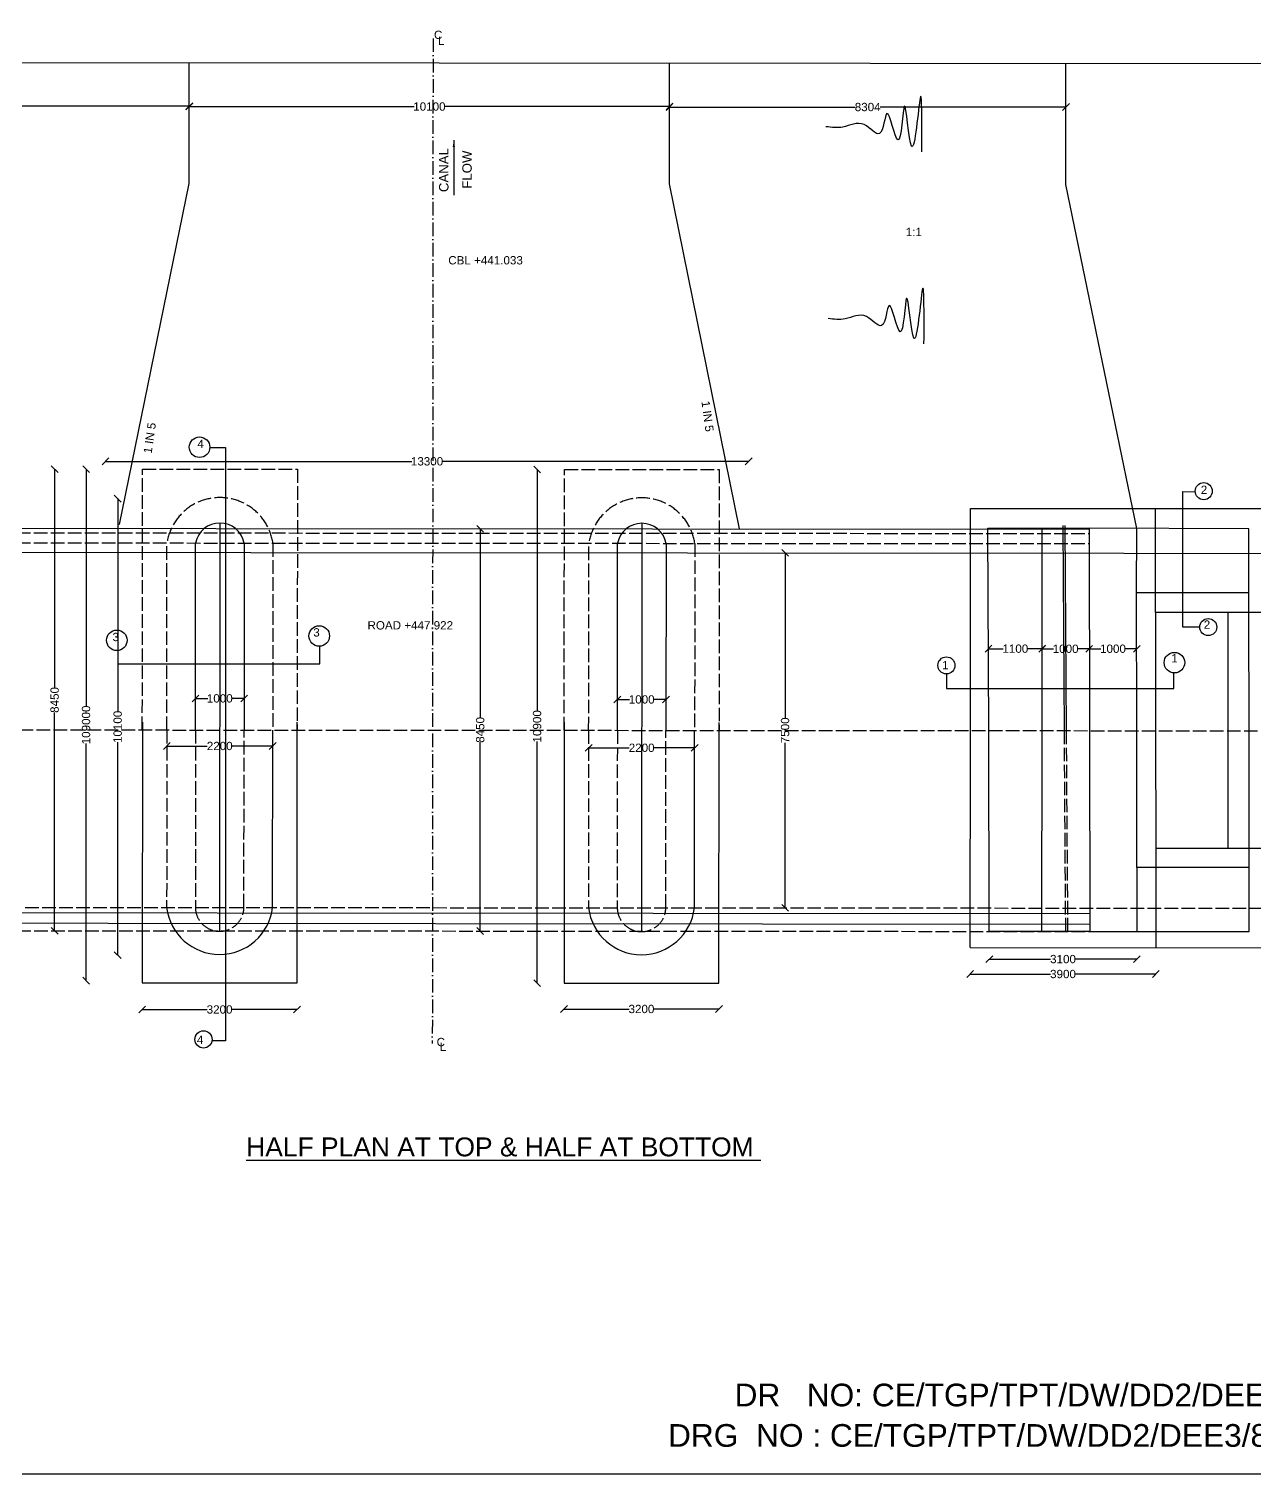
# Model space of a CAD drawing. Header units: millimetres. Extents: x 15958 to 24019, y 22343 to 28084.
# Drawn here: x 18088 to 21330, y 22343 to 26166 of the extents above; entities that cross this region are included whole.
import ezdxf

# ---------------------------------------------------------------- set-up
doc = ezdxf.new("R2010")
doc.units = ezdxf.units.MM
doc.header["$MEASUREMENT"] = 0
doc.linetypes.add('ACAD_ISO02W100', pattern=[15, 12, -3])
doc.linetypes.add('ACAD_ISO10W100', pattern=[18, 12, -3, 0, -3])
doc.layers.add('DIMENSION', color=2, linetype='Continuous')
doc.styles.get("Standard").update_dxf_attribs({"font": 'arial.ttf', "height": 22})
doc.dimstyles.get("Standard").update_dxf_attribs({"dimtxt": 22, "dimasz": 18, "dimexe": 0.18, "dimexo": 0.0625, "dimgap": 0.09, "dimtad": 0, "dimdec": 0, "dimzin": 0, "dimdsep": 46, "dimtxsty": 'Standard', "dimblk": 'OBLIQUE', "dimcen": 0.09, "dimse1": 1, "dimse2": 1, "dimadec": 0, "dimazin": 0, "dimtfac": 1, "dimtdec": 0, "dimtofl": 0, "dimtmove": 0, "dimatfit": 3, "dimfxl": 1, "dimtolj": 1, "dimtzin": 0, "dimarcsym": 0})

# ---------------------------------------------------------------- blocks, each defined once
blk = doc.blocks.new('_Oblique')
at = {"color": 0, "linetype": 'ByBlock', "lineweight": -2}
blk.add_line((-0.5, -0.5), (0.5, 0.5), dxfattribs=at)
blk = doc.blocks.new('*D37')
at = {"layer": 'Defpoints', "color": 0}
for p in [(17480.9, 25962.2), (18512.1, 25961.4), (18512.1, 25961.4)]:
    blk.add_point(p, dxfattribs=at)
at = {"layer": 'DIMENSION', "color": 0, "lineweight": -2}
for p, q in [((17480.9, 25961.4), (17963.6, 25961.4)), ((18512.1, 25961.4), (18029.4, 25961.4))]:
    blk.add_line(p, q, dxfattribs=at)
at = {"layer": 'DIMENSION', "color": 0, "lineweight": -2, "xscale": 18, "yscale": 18, "zscale": 18, "rotation": 180}
blk.add_blockref('_Oblique', (17480.9, 25961.4), dxfattribs=at)
at = {"layer": 'DIMENSION', "color": 0, "lineweight": -2, "xscale": 18, "yscale": 18, "zscale": 18}
blk.add_blockref('_Oblique', (18512.1, 25961.4), dxfattribs=at)
at = {"layer": 'DIMENSION', "color": 0, "insert": (17996.5, 25961.4), "char_height": 22, "attachment_point": 5}
blk.add_mtext('\\A1;8304', dxfattribs=at)
blk = doc.blocks.new('*D38')
at = {"layer": 'Defpoints', "color": 0}
for p in [(18512.1, 25961.4), (19782.6, 25960.5), (19782.6, 25960.4)]:
    blk.add_point(p, dxfattribs=at)
at = {"layer": 'DIMENSION', "color": 0, "lineweight": -2}
for p, q in [((18512.1, 25960.4), (19107, 25960.4)), ((19782.6, 25960.4), (19187.8, 25960.4))]:
    blk.add_line(p, q, dxfattribs=at)
at = {"layer": 'DIMENSION', "color": 0, "lineweight": -2, "xscale": 18, "yscale": 18, "zscale": 18, "rotation": 180}
blk.add_blockref('_Oblique', (18512.1, 25960.4), dxfattribs=at)
at = {"layer": 'DIMENSION', "color": 0, "lineweight": -2, "xscale": 18, "yscale": 18, "zscale": 18}
blk.add_blockref('_Oblique', (19782.6, 25960.4), dxfattribs=at)
at = {"layer": 'DIMENSION', "color": 0, "insert": (19147.4, 25960.4), "char_height": 22, "attachment_point": 5}
blk.add_mtext('\\A1;10100', dxfattribs=at)
blk = doc.blocks.new('*D39')
at = {"layer": 'Defpoints', "color": 0}
for p in [(19782.6, 25959.9), (20831.8, 25959.1), (20831.8, 25959.1)]:
    blk.add_point(p, dxfattribs=at)
at = {"layer": 'DIMENSION', "color": 0, "lineweight": -2}
for p, q in [((19782.6, 25959.1), (20274.3, 25959.1)), ((20831.8, 25959.1), (20340.1, 25959.1))]:
    blk.add_line(p, q, dxfattribs=at)
at = {"layer": 'DIMENSION', "color": 0, "lineweight": -2, "xscale": 18, "yscale": 18, "zscale": 18, "rotation": 180}
blk.add_blockref('_Oblique', (19782.6, 25959.1), dxfattribs=at)
at = {"layer": 'DIMENSION', "color": 0, "lineweight": -2, "xscale": 18, "yscale": 18, "zscale": 18}
blk.add_blockref('_Oblique', (20831.8, 25959.1), dxfattribs=at)
at = {"layer": 'DIMENSION', "color": 0, "insert": (20307.2, 25959.1), "char_height": 22, "attachment_point": 5}
blk.add_mtext('\\A1;8304', dxfattribs=at)
blk = doc.blocks.new('*D40')
at = {"layer": 'Defpoints', "color": 0}
for p in [(19992.2, 25021.8), (18290.2, 24844.2), (19992.2, 24843)]:
    blk.add_point(p, dxfattribs=at)
at = {"layer": 'DIMENSION', "color": 0, "lineweight": -2}
for p, q in [((18290.2, 25021.8), (19100.8, 25021.8)), ((19992.2, 25021.8), (19181.6, 25021.8))]:
    blk.add_line(p, q, dxfattribs=at)
at = {"layer": 'DIMENSION', "color": 0, "lineweight": -2, "xscale": 18, "yscale": 18, "zscale": 18, "rotation": 180}
blk.add_blockref('_Oblique', (18290.2, 25021.8), dxfattribs=at)
at = {"layer": 'DIMENSION', "color": 0, "lineweight": -2, "xscale": 18, "yscale": 18, "zscale": 18}
blk.add_blockref('_Oblique', (19992.2, 25021.8), dxfattribs=at)
at = {"layer": 'DIMENSION', "color": 0, "insert": (19141.2, 25021.8), "char_height": 22, "attachment_point": 5}
blk.add_mtext('\\A1;13300', dxfattribs=at)
blk = doc.blocks.new('*D41')
at = {"layer": 'Defpoints', "color": 0}
for p in [(20627, 24525.7), (20768.7, 24526.2), (20768.7, 24525.6)]:
    blk.add_point(p, dxfattribs=at)
at = {"layer": 'DIMENSION', "color": 0, "lineweight": -2}
for p, q in [((20627, 24526.2), (20666, 24526.2)), ((20768.7, 24526.2), (20729.7, 24526.2))]:
    blk.add_line(p, q, dxfattribs=at)
at = {"layer": 'DIMENSION', "color": 0, "lineweight": -2, "xscale": 18, "yscale": 18, "zscale": 18, "rotation": 180}
blk.add_blockref('_Oblique', (20627, 24526.2), dxfattribs=at)
at = {"layer": 'DIMENSION', "color": 0, "lineweight": -2, "xscale": 18, "yscale": 18, "zscale": 18}
blk.add_blockref('_Oblique', (20768.7, 24526.2), dxfattribs=at)
at = {"layer": 'DIMENSION', "color": 0, "insert": (20697.9, 24526.2), "char_height": 22, "attachment_point": 5}
blk.add_mtext('\\A1;1100', dxfattribs=at)
blk = doc.blocks.new('*D42')
at = {"layer": 'Defpoints', "color": 0}
for p in [(20768.7, 24525.6), (20893.4, 24525.8), (20893.4, 24525.8)]:
    blk.add_point(p, dxfattribs=at)
at = {"layer": 'DIMENSION', "color": 0, "lineweight": -2}
for p, q in [((20768.7, 24525.8), (20799.2, 24525.8)), ((20893.4, 24525.8), (20862.9, 24525.8))]:
    blk.add_line(p, q, dxfattribs=at)
at = {"layer": 'DIMENSION', "color": 0, "lineweight": -2, "xscale": 18, "yscale": 18, "zscale": 18, "rotation": 180}
blk.add_blockref('_Oblique', (20768.7, 24525.8), dxfattribs=at)
at = {"layer": 'DIMENSION', "color": 0, "lineweight": -2, "xscale": 18, "yscale": 18, "zscale": 18}
blk.add_blockref('_Oblique', (20893.4, 24525.8), dxfattribs=at)
at = {"layer": 'DIMENSION', "color": 0, "insert": (20831, 24525.8), "char_height": 22, "attachment_point": 5}
blk.add_mtext('\\A1;1000', dxfattribs=at)
blk = doc.blocks.new('*D43')
at = {"layer": 'Defpoints', "color": 0}
for p in [(20893.4, 24525.8), (21019.2, 24526), (21019.2, 24526)]:
    blk.add_point(p, dxfattribs=at)
at = {"layer": 'DIMENSION', "color": 0, "lineweight": -2}
for p, q in [((20893.4, 24526), (20924.4, 24526)), ((21019.2, 24526), (20988.2, 24526))]:
    blk.add_line(p, q, dxfattribs=at)
at = {"layer": 'DIMENSION', "color": 0, "lineweight": -2, "xscale": 18, "yscale": 18, "zscale": 18, "rotation": 180}
blk.add_blockref('_Oblique', (20893.4, 24526), dxfattribs=at)
at = {"layer": 'DIMENSION', "color": 0, "lineweight": -2, "xscale": 18, "yscale": 18, "zscale": 18}
blk.add_blockref('_Oblique', (21019.2, 24526), dxfattribs=at)
at = {"layer": 'DIMENSION', "color": 0, "insert": (20956.3, 24526), "char_height": 22, "attachment_point": 5}
blk.add_mtext('\\A1;1000', dxfattribs=at)
blk = doc.blocks.new('*D44')
at = {"layer": 'Defpoints', "color": 0}
for p in [(19568.9, 24264.1), (19849.3, 24263.9), (19849.3, 24263.9)]:
    blk.add_point(p, dxfattribs=at)
at = {"layer": 'DIMENSION', "color": 0, "lineweight": -2}
for p, q in [((19568.9, 24263.9), (19676, 24263.9)), ((19849.3, 24263.9), (19742.2, 24263.9))]:
    blk.add_line(p, q, dxfattribs=at)
at = {"layer": 'DIMENSION', "color": 0, "lineweight": -2, "xscale": 18, "yscale": 18, "zscale": 18, "rotation": 180}
blk.add_blockref('_Oblique', (19568.9, 24263.9), dxfattribs=at)
at = {"layer": 'DIMENSION', "color": 0, "lineweight": -2, "xscale": 18, "yscale": 18, "zscale": 18}
blk.add_blockref('_Oblique', (19849.3, 24263.9), dxfattribs=at)
at = {"layer": 'DIMENSION', "color": 0, "insert": (19709.1, 24263.9), "char_height": 22, "attachment_point": 5}
blk.add_mtext('\\A1;2200', dxfattribs=at)
blk = doc.blocks.new('*D45')
at = {"layer": 'Defpoints', "color": 0}
for p in [(19644.9, 24391.9), (19773.5, 24391.8), (19773.5, 24391.8)]:
    blk.add_point(p, dxfattribs=at)
at = {"layer": 'DIMENSION', "color": 0, "lineweight": -2}
for p, q in [((19644.9, 24391.8), (19677.3, 24391.8)), ((19773.5, 24391.8), (19741, 24391.8))]:
    blk.add_line(p, q, dxfattribs=at)
at = {"layer": 'DIMENSION', "color": 0, "lineweight": -2, "xscale": 18, "yscale": 18, "zscale": 18, "rotation": 180}
blk.add_blockref('_Oblique', (19644.9, 24391.8), dxfattribs=at)
at = {"layer": 'DIMENSION', "color": 0, "lineweight": -2, "xscale": 18, "yscale": 18, "zscale": 18}
blk.add_blockref('_Oblique', (19773.5, 24391.8), dxfattribs=at)
at = {"layer": 'DIMENSION', "color": 0, "insert": (19709.2, 24391.8), "char_height": 22, "attachment_point": 5}
blk.add_mtext('\\A1;1000', dxfattribs=at)
blk = doc.blocks.new('*D46')
at = {"layer": 'Defpoints', "color": 0}
for p in [(20083.9, 24779.8), (20083.3, 23840.5), (20088.7, 23840.5)]:
    blk.add_point(p, dxfattribs=at)
at = {"layer": 'DIMENSION', "color": 0, "lineweight": -2}
for p, q in [((20088.7, 24779.8), (20088.7, 24343)), ((20088.7, 23840.5), (20088.7, 24277.3))]:
    blk.add_line(p, q, dxfattribs=at)
at = {"layer": 'DIMENSION', "color": 0, "lineweight": -2, "xscale": 18, "yscale": 18, "zscale": 18}
for p, rotation in [((20088.7, 24779.8), 90), ((20088.7, 23840.5), 270)]:
    blk.add_blockref('_Oblique', p, dxfattribs=dict(at, rotation=rotation))
at = {"layer": 'DIMENSION', "color": 0, "insert": (20088.7, 24310.2), "char_height": 22, "attachment_point": 5, "rotation": 90}
blk.add_mtext('\\A1;7500', dxfattribs=at)
blk = doc.blocks.new('*D47')
at = {"layer": 'Defpoints', "color": 0}
for p in [(19288.5, 24843.5), (19281.9, 23779.3), (19295.6, 23779.3)]:
    blk.add_point(p, dxfattribs=at)
at = {"layer": 'DIMENSION', "color": 0, "lineweight": -2}
for p, q in [((19281.9, 24843.5), (19281.9, 24344.3)), ((19281.9, 23779.3), (19281.9, 24278.5))]:
    blk.add_line(p, q, dxfattribs=at)
at = {"layer": 'DIMENSION', "color": 0, "lineweight": -2, "xscale": 18, "yscale": 18, "zscale": 18}
for p, rotation in [((19281.9, 24843.5), 90), ((19281.9, 23779.3), 270)]:
    blk.add_blockref('_Oblique', p, dxfattribs=dict(at, rotation=rotation))
at = {"layer": 'DIMENSION', "color": 0, "insert": (19281.9, 24311.4), "char_height": 22, "attachment_point": 5, "rotation": 90}
blk.add_mtext('\\A1;8450', dxfattribs=at)
blk = doc.blocks.new('*D48')
at = {"layer": 'Defpoints', "color": 0}
for p in [(19432.5, 25000.4), (19504.7, 25000.4), (19503.7, 23641.2)]:
    blk.add_point(p, dxfattribs=at)
at = {"layer": 'DIMENSION', "color": 0, "lineweight": -2}
for p, q in [((19432.5, 25000.4), (19432.5, 24361.3)), ((19432.5, 23641.2), (19432.5, 24280.4))]:
    blk.add_line(p, q, dxfattribs=at)
at = {"layer": 'DIMENSION', "color": 0, "lineweight": -2, "xscale": 18, "yscale": 18, "zscale": 18}
for p, rotation in [((19432.5, 25000.4), 90), ((19432.5, 23641.2), 270)]:
    blk.add_blockref('_Oblique', p, dxfattribs=dict(at, rotation=rotation))
at = {"layer": 'DIMENSION', "color": 0, "insert": (19432.5, 24320.8), "char_height": 22, "attachment_point": 5, "rotation": 90}
blk.add_mtext('\\A1;10900', dxfattribs=at)
blk = doc.blocks.new('*D49')
at = {"layer": 'Defpoints', "color": 0}
for p in [(18388.3, 25001.3), (18155.8, 23779.9), (18388.4, 23779.9)]:
    blk.add_point(p, dxfattribs=at)
at = {"layer": 'DIMENSION', "color": 0, "lineweight": -2}
for p, q in [((18155.8, 25001.3), (18155.8, 24423.5)), ((18155.8, 23779.9), (18155.8, 24357.7))]:
    blk.add_line(p, q, dxfattribs=at)
at = {"layer": 'DIMENSION', "color": 0, "lineweight": -2, "xscale": 18, "yscale": 18, "zscale": 18}
for p, rotation in [((18155.8, 25001.3), 90), ((18155.8, 23779.9), 270)]:
    blk.add_blockref('_Oblique', p, dxfattribs=dict(at, rotation=rotation))
at = {"layer": 'DIMENSION', "color": 0, "insert": (18155.8, 24390.6), "char_height": 22, "attachment_point": 5, "rotation": 90}
blk.add_mtext('\\A1;8450', dxfattribs=at)
blk = doc.blocks.new('*D50')
at = {"layer": 'Defpoints', "color": 0}
for p in [(18231.7, 25001.3), (18231.7, 23647.8), (18239, 23647.8)]:
    blk.add_point(p, dxfattribs=at)
at = {"layer": 'DIMENSION', "color": 0, "lineweight": -2}
for p, q in [((18239, 25001.3), (18239, 24373.5)), ((18239, 23647.8), (18239, 24275.6))]:
    blk.add_line(p, q, dxfattribs=at)
at = {"layer": 'DIMENSION', "color": 0, "lineweight": -2, "xscale": 18, "yscale": 18, "zscale": 18}
for p, rotation in [((18239, 25001.3), 90), ((18239, 23647.8), 270)]:
    blk.add_blockref('_Oblique', p, dxfattribs=dict(at, rotation=rotation))
at = {"layer": 'DIMENSION', "color": 0, "insert": (18239, 24324.5), "char_height": 22, "attachment_point": 5, "rotation": 90}
blk.add_mtext('\\A1;109000', dxfattribs=at)
blk = doc.blocks.new('*D51')
at = {"layer": 'Defpoints', "color": 0}
for p in [(18315.9, 24923.1), (18315.9, 23715.5), (18322.6, 23715.5)]:
    blk.add_point(p, dxfattribs=at)
at = {"layer": 'DIMENSION', "color": 0, "lineweight": -2}
for p, q in [((18322.6, 24923.1), (18322.6, 24359.7)), ((18322.6, 23715.5), (18322.6, 24278.9))]:
    blk.add_line(p, q, dxfattribs=at)
at = {"layer": 'DIMENSION', "color": 0, "lineweight": -2, "xscale": 18, "yscale": 18, "zscale": 18}
for p, rotation in [((18322.6, 24923.1), 90), ((18322.6, 23715.5), 270)]:
    blk.add_blockref('_Oblique', p, dxfattribs=dict(at, rotation=rotation))
at = {"layer": 'DIMENSION', "color": 0, "insert": (18322.6, 24319.3), "char_height": 22, "attachment_point": 5, "rotation": 90}
blk.add_mtext('\\A1;10100', dxfattribs=at)
blk = doc.blocks.new('*D52')
at = {"layer": 'Defpoints', "color": 0}
for p in [(18452.5, 24269.5), (18732.9, 24269.3), (18732.9, 24268.7)]:
    blk.add_point(p, dxfattribs=at)
at = {"layer": 'DIMENSION', "color": 0, "lineweight": -2}
for p, q in [((18452.5, 24268.7), (18559.7, 24268.7)), ((18732.9, 24268.7), (18625.8, 24268.7))]:
    blk.add_line(p, q, dxfattribs=at)
at = {"layer": 'DIMENSION', "color": 0, "lineweight": -2, "xscale": 18, "yscale": 18, "zscale": 18, "rotation": 180}
blk.add_blockref('_Oblique', (18452.5, 24268.7), dxfattribs=at)
at = {"layer": 'DIMENSION', "color": 0, "lineweight": -2, "xscale": 18, "yscale": 18, "zscale": 18}
blk.add_blockref('_Oblique', (18732.9, 24268.7), dxfattribs=at)
at = {"layer": 'DIMENSION', "color": 0, "insert": (18592.7, 24268.7), "char_height": 22, "attachment_point": 5}
blk.add_mtext('\\A1;2200', dxfattribs=at)
blk = doc.blocks.new('*D53')
at = {"layer": 'Defpoints', "color": 0}
for p in [(18528.5, 24394.7), (18657.1, 24394.6), (18657.1, 24394.6)]:
    blk.add_point(p, dxfattribs=at)
at = {"layer": 'DIMENSION', "color": 0, "lineweight": -2}
for p, q in [((18528.5, 24394.6), (18561, 24394.6)), ((18657.1, 24394.6), (18624.7, 24394.6))]:
    blk.add_line(p, q, dxfattribs=at)
at = {"layer": 'DIMENSION', "color": 0, "lineweight": -2, "xscale": 18, "yscale": 18, "zscale": 18, "rotation": 180}
blk.add_blockref('_Oblique', (18528.5, 24394.6), dxfattribs=at)
at = {"layer": 'DIMENSION', "color": 0, "lineweight": -2, "xscale": 18, "yscale": 18, "zscale": 18}
blk.add_blockref('_Oblique', (18657.1, 24394.6), dxfattribs=at)
at = {"layer": 'DIMENSION', "color": 0, "insert": (18592.8, 24394.6), "char_height": 22, "attachment_point": 5}
blk.add_mtext('\\A1;1000', dxfattribs=at)
blk = doc.blocks.new('*D57')
at = {"layer": 'Defpoints', "color": 0}
for p in [(20629.1, 23778.3), (21019.2, 23778), (21019.2, 23704.9)]:
    blk.add_point(p, dxfattribs=at)
at = {"layer": 'DIMENSION', "color": 0, "lineweight": -2}
for p, q in [((20629.1, 23704.9), (20791.2, 23704.9)), ((21019.2, 23704.9), (20857, 23704.9))]:
    blk.add_line(p, q, dxfattribs=at)
at = {"layer": 'DIMENSION', "color": 0, "lineweight": -2, "xscale": 18, "yscale": 18, "zscale": 18, "rotation": 180}
blk.add_blockref('_Oblique', (20629.1, 23704.9), dxfattribs=at)
at = {"layer": 'DIMENSION', "color": 0, "lineweight": -2, "xscale": 18, "yscale": 18, "zscale": 18}
blk.add_blockref('_Oblique', (21019.2, 23704.9), dxfattribs=at)
at = {"layer": 'DIMENSION', "color": 0, "insert": (20824.1, 23704.9), "char_height": 22, "attachment_point": 5}
blk.add_mtext('\\A1;3100', dxfattribs=at)
blk = doc.blocks.new('*D58')
at = {"layer": 'Defpoints', "color": 0}
for p in [(20578.5, 23735.3), (21069.7, 23734.9), (21069.7, 23665.4)]:
    blk.add_point(p, dxfattribs=at)
at = {"layer": 'DIMENSION', "color": 0, "lineweight": -2}
for p, q in [((20578.5, 23665.4), (20791.2, 23665.4)), ((21069.7, 23665.4), (20857, 23665.4))]:
    blk.add_line(p, q, dxfattribs=at)
at = {"layer": 'DIMENSION', "color": 0, "lineweight": -2, "xscale": 18, "yscale": 18, "zscale": 18, "rotation": 180}
blk.add_blockref('_Oblique', (20578.5, 23665.4), dxfattribs=at)
at = {"layer": 'DIMENSION', "color": 0, "lineweight": -2, "xscale": 18, "yscale": 18, "zscale": 18}
blk.add_blockref('_Oblique', (21069.7, 23665.4), dxfattribs=at)
at = {"layer": 'DIMENSION', "color": 0, "insert": (20824.1, 23665.4), "char_height": 22, "attachment_point": 5}
blk.add_mtext('\\A1;3900', dxfattribs=at)
blk = doc.blocks.new('*D60')
at = {"layer": 'Defpoints', "color": 0}
for p in [(18387.3, 23642.1), (18797.2, 23641.8), (18797.2, 23571.6)]:
    blk.add_point(p, dxfattribs=at)
at = {"layer": 'DIMENSION', "color": 0, "lineweight": -2}
for p, q in [((18387.3, 23571.6), (18559.4, 23571.6)), ((18797.2, 23571.6), (18625.2, 23571.6))]:
    blk.add_line(p, q, dxfattribs=at)
at = {"layer": 'DIMENSION', "color": 0, "lineweight": -2, "xscale": 18, "yscale": 18, "zscale": 18, "rotation": 180}
blk.add_blockref('_Oblique', (18387.3, 23571.6), dxfattribs=at)
at = {"layer": 'DIMENSION', "color": 0, "lineweight": -2, "xscale": 18, "yscale": 18, "zscale": 18}
blk.add_blockref('_Oblique', (18797.2, 23571.6), dxfattribs=at)
at = {"layer": 'DIMENSION', "color": 0, "insert": (18592.3, 23571.6), "char_height": 22, "attachment_point": 5}
blk.add_mtext('\\A1;3200', dxfattribs=at)
blk = doc.blocks.new('*D75')
at = {"layer": 'Defpoints', "color": 0}
for p in [(19503.7, 23641.2), (19913.6, 23640.9), (19913.6, 23572.9)]:
    blk.add_point(p, dxfattribs=at)
at = {"layer": 'DIMENSION', "color": 0, "lineweight": -2}
for p, q in [((19503.7, 23572.9), (19675.7, 23572.9)), ((19913.6, 23572.9), (19741.5, 23572.9))]:
    blk.add_line(p, q, dxfattribs=at)
at = {"layer": 'DIMENSION', "color": 0, "lineweight": -2, "xscale": 18, "yscale": 18, "zscale": 18, "rotation": 180}
blk.add_blockref('_Oblique', (19503.7, 23572.9), dxfattribs=at)
at = {"layer": 'DIMENSION', "color": 0, "lineweight": -2, "xscale": 18, "yscale": 18, "zscale": 18}
blk.add_blockref('_Oblique', (19913.6, 23572.9), dxfattribs=at)
at = {"layer": 'DIMENSION', "color": 0, "insert": (19708.6, 23572.9), "char_height": 22, "attachment_point": 5}
blk.add_mtext('\\A1;3200', dxfattribs=at)

msp = doc.modelspace()

# ---------------------------------------------------------------- linework, layer by layer
at = {"layer": 'DIMENSION', "color": 0}
msp.add_lwpolyline([(15957.8, 28084), (24010, 28084), (24010, 22342.5), (15957.8, 22342.5)], close=True, dxfattribs=at)
for points in [[(16367.6, 23842.7), (16367.7, 24029.9), (16312.5, 24029.9), (16414.8, 24086.9), (16364.5, 24086.9), (16365.2, 25048.9), (16316.5, 25049), (16410.9, 25108.7), (16360.4, 25108.7), (16361.1, 26078.2), (16742.3, 26077.9), (16742.3, 26154.8), (16891.3, 25999.8), (16891.4, 26077.5), (21454, 26074.2)], [(18327.6, 24854.4), (18512, 25756.6), (18512.2, 26076.4)], [(19968, 24843), (19782.5, 25755.8), (19782.7, 26075.4)], [(21019.4, 24844.6), (20831.7, 25754.2), (20831.9, 26074.7)], [(18566.1, 25058.5), (18607.8, 25058.5), (18607.8, 23488.9), (18572, 23488.9)], [(21185.8, 24583.3), (21141.2, 24583.3), (21141.2, 24942.1), (21173.9, 24941.4)], [(20578.9, 24309.5), (20579.4, 24897.5), (21358.6, 24896.9), (21358.4, 24622), (21069, 24622.2), (21069.2, 24897.1)], [(18593.2, 24858.7), (18592.4, 23778.5)], [(19709.5, 24857.9), (19708.7, 23779)], [(20823.4, 24852.2), (20826.8, 24309.3)], [(20829.1, 24852.2), (20832.4, 24309.3)], [(17425.8, 24844.8), (20892.9, 24842.4), (20894.6, 23778.1), (20629.1, 23778.3), (20628.1, 24309.5)], [(20628.1, 24309.5), (20625.4, 24845.1), (20892.9, 24844.9), (20892.9, 24842.4)], [(20768.6, 24309.4), (20768.9, 24845)], [(21315.5, 24622.1), (21315.6, 24843.7), (20892.9, 24844.9)], [(21315.5, 24673.7), (21018.9, 24673.9), (21019.4, 24844.6)], [(16365, 24782.5), (22139.2, 24778.3)], [(18528.5, 24311), (18528.8, 24805.8)], [(18657.4, 24805.7), (18657.1, 24310.9)], [(19644.8, 24310.2), (19645.2, 24805)], [(19773.8, 24804.9), (19773.4, 24310.1)], [(21019.6, 24309.2), (21018.9, 24673.9)], [(21069, 24622.2), (21068.8, 24309.2)], [(21260.6, 24622.1), (21260.1, 23997.4)], [(21316.7, 24309), (21315.5, 24622.1)], [(18322.6, 24521.3), (18322.6, 24486.4), (18857.7, 24486.4), (18857.7, 24533.3)], [(20515.4, 24459.5), (20515.4, 24420.8), (21117.6, 24420.8), (21117.6, 24461.1)], [(18387.9, 24332.2), (18387.3, 23642.1), (18797.2, 23641.8), (18797.7, 24331.9)], [(19504.2, 24331.4), (19503.7, 23641.2), (19913.6, 23640.9), (19914.1, 24331.1)], [(18732.6, 23841.3), (18733, 24310.9)], [(19849, 23840.5), (19849.3, 24310.1)], [(20578.5, 23735.3), (20578.9, 24309.5)], [(20768.2, 23778.2), (20768.6, 24309.4)], [(20894.6, 23778.1), (21316.4, 23777.8), (21316.7, 24309)], [(21019.3, 23947.1), (21019.6, 24309.2)], [(21068.8, 24309.2), (21069.9, 23997.5)], [(20578.5, 23735.3), (21360, 23734.7), (21360.2, 23997.3), (21069.9, 23997.5), (21069.7, 23734.9)], [(21316.5, 23946.9), (21019.3, 23947.1), (21019.2, 23778)], [(17430.3, 23828), (20894.5, 23825.5)], [(20894.6, 23796.5), (17430.5, 23800.2)]]:
    msp.add_lwpolyline(points, dxfattribs=at)
at = {"layer": 'DIMENSION', "color": 0, "linetype": 'ACAD_ISO10W100', "ltscale": 3}
msp.add_lwpolyline([(19157.1, 26140.8), (19155.2, 23482)], dxfattribs=at)
at = {"layer": 'DIMENSION', "color": 0, "linetype": 'ACAD_ISO02W100', "ltscale": 3}
for points in [[(18387.8, 24311.1), (18388.3, 25001.3), (18798.2, 25001), (18797.7, 24310.8)], [(19504.2, 24310.3), (19504.7, 25000.4), (19914.6, 25000.1), (19914, 24310)], [(17425.7, 24833.1), (20892.9, 24831)], [(17425.7, 24806.6), (20892.9, 24804.1)], [(18452.6, 24311.1), (18452.9, 24805.8)], [(18733.3, 24805.6), (18733, 24310.9)], [(19568.9, 24310.3), (19569.3, 24805)], [(19849.7, 24804.8), (19849.3, 24310.1)], [(16263.1, 24386.7), (16263, 24312.7), (22258.1, 24308.3), (22258.1, 24382.2)], [(18452.6, 24311.1), (18452.2, 23841.5)], [(18528.5, 24311), (18528.1, 23841.5)], [(18656.7, 23841.4), (18657.1, 24310.9)], [(19568.9, 24310.3), (19568.6, 23840.7)], [(19644.8, 24310.2), (19644.5, 23840.6)], [(19773.1, 23840.6), (19773.4, 24310.1)], [(20826.8, 24309.3), (20830.5, 23778.1)], [(20832.4, 24309.3), (20836.2, 23778.1)], [(16367.6, 23842.7), (22140.9, 23839.3)], [(17696.6, 23780.4), (20894.6, 23778.1)]]:
    msp.add_lwpolyline(points, dxfattribs=at)
at = {"layer": 'DIMENSION', "color": 0}
for centre, radius in [((18539.3, 25059.1), 27.2), ((21196.4, 24942.9), 22.6), ((18855.9, 24559.9), 27.2), ((21208.4, 24583.3), 22.6), ((18320.4, 24548.4), 27.2), ((21118.9, 24489.3), 27.2), ((20515.4, 24482.1), 22.5), ((18549.7, 23492.5), 22.8)]:
    msp.add_circle(centre, radius, dxfattribs=at)
at = {"layer": 'DIMENSION', "color": 0, "linetype": 'ACAD_ISO02W100', "ltscale": 3}
for centre, radius, start, end in [((18593.1, 24784.1), 141.9, 8.7349, 171.1833), ((19709.5, 24783.3), 141.9, 8.7349, 171.1833), ((18592.4, 23842.8), 64.3, 181.2015, 358.7305), ((19708.8, 23842), 64.3, 181.2015, 358.7305)]:
    msp.add_arc(centre, radius, start, end, dxfattribs=at)
at = {"layer": 'DIMENSION', "color": 0}
for centre, radius, start, end in [((18593.1, 24793.2), 65.5, 10.9994, 168.9188), ((19709.5, 24792.4), 65.5, 10.9994, 168.9188), ((18592.4, 23858.5), 141.2, 186.9114, 353.0206), ((19708.8, 23857.7), 141.2, 186.9114, 353.0206)]:
    msp.add_arc(centre, radius, start, end, dxfattribs=at)
for points in [[(20450.3, 25840.6), (20445.9, 25982.9), (20423.4, 25855.8), (20404.1, 25961.3), (20386.9, 25872.3), (20358, 25942.2), (20338.3, 25888.9), (20298.1, 25912.6), (20241.7, 25906.3), (20196.9, 25907.1)], [(20456.2, 25332.8), (20451.8, 25475.2), (20429.3, 25348.1), (20410, 25453.6), (20392.8, 25364.5), (20363.9, 25434.5), (20344.2, 25381.2), (20304, 25404.9), (20247.6, 25398.6), (20202.8, 25399.4)]]:
    msp.add_spline(points, degree=3, dxfattribs=at)

# ---------------------------------------------------------------- texts
for s, height, p in [('C', 22, (19159.6, 26139.2)), ('L', 22, (19170.2, 26123.1)), ('1:1', 22, (20407.8, 25617.7)), ('CBL +441.033', 22, (19197.4, 25542.8)), ('4', 22, (18533.6, 25057.2)), ('2', 22, (21188.6, 24935.5)), ('ROAD +447.922', 22, (18983.7, 24577)), ('2', 22, (21196.6, 24578.8)), ('3', 22, (18308.9, 24546.2)), ('3', 22, (18840.2, 24558.3)), ('1', 22, (21110.5, 24489.8)), ('1', 22, (20504.3, 24471.8)), ('4', 22, (18532.2, 23480.5)), ('C', 22, (19166.6, 23474.5)), ('L', 22, (19174.9, 23462.1)), ('%%UHALF PLAN AT TOP & HALF AT BOTTOM ', 50, (18662.7, 23183.1)), ('DR   NO: CE/TGP/TPT/DW/DD2/DEE3/784/2015:DATE22-05-2015.', 60, (19955, 22521.8)), ('DRG  NO : CE/TGP/TPT/DW/DD2/DEE3/8868/1-2015: DATE 22-05-2015.', 60, (19778.9, 22414.8))]:
    msp.add_text(s, height=height, dxfattribs=at).set_placement(p)
for s, height, rotation, p in [('CANAL', 25, 90, (19198, 25734.1)), ('FLOW', 25, 90, (19259.5, 25743.1)), ('1 IN 5', 22, 277.7832, (19867.2, 25180.2)), ('1 IN 5', 22, 81.77, (18412.4, 25041.3))]:
    msp.add_text(s, height=height, rotation=rotation, dxfattribs=at).set_placement(p)

# ---------------------------------------------------------------- dimensions: what is measured, and where the dimension line sits
for base, p1, p2, text, picture, middle in [((18512.1, 25961.4), (17480.9, 25962.2), (18512.1, 25961.4), '8304', '*D37', (17996.5, 25961.4)), ((19782.6, 25960.4), (18512.1, 25961.4), (19782.6, 25960.5), '10100', '*D38', (19147.4, 25960.4)), ((20831.8, 25959.1), (19782.6, 25959.9), (20831.8, 25959.1), '8304', '*D39', (20307.2, 25959.1)), ((19992.2, 25021.8), (18290.2, 24844.2), (19992.2, 24843), '13300', '*D40', (19141.2, 25021.8)), ((20768.7, 24526.2), (20627, 24525.7), (20768.7, 24525.6), '1100', '*D41', (20697.9, 24526.2)), ((20893.4, 24525.8), (20768.7, 24525.6), (20893.4, 24525.8), '1000', '*D42', (20831, 24525.8)), ((21019.2, 24526), (20893.4, 24525.8), (21019.2, 24526), '1000', '*D43', (20956.3, 24526)), ((18657.1, 24394.6), (18528.5, 24394.7), (18657.1, 24394.6), '1000', '*D53', (18592.8, 24394.6)), ((19773.5, 24391.8), (19644.9, 24391.9), (19773.5, 24391.8), '1000', '*D45', (19709.2, 24391.8)), ((18732.9, 24268.7), (18452.5, 24269.5), (18732.9, 24269.3), '2200', '*D52', (18592.7, 24268.7)), ((19849.3, 24263.9), (19568.9, 24264.1), (19849.3, 24263.9), '2200', '*D44', (19709.1, 24263.9)), ((21019.2, 23704.9), (20629.1, 23778.3), (21019.2, 23778), '3100', '*D57', (20824.1, 23704.9)), ((21069.7, 23665.4), (20578.5, 23735.3), (21069.7, 23734.9), '3900', '*D58', (20824.1, 23665.4)), ((18797.2, 23571.6), (18387.3, 23642.1), (18797.2, 23641.8), '3200', '*D60', (18592.3, 23571.6)), ((19913.6, 23572.9), (19503.7, 23641.2), (19913.6, 23640.9), '3200', '*D75', (19708.6, 23572.9))]:
    dim = msp.add_linear_dim(base=base, p1=p1, p2=p2, text=text, dimstyle='Standard', dxfattribs=at)
    dim.commit()
    dim.dimension.update_dxf_attribs({"geometry": picture, "text_midpoint": middle})
for base, p1, p2, text, picture, middle in [((18155.8, 23779.9), (18388.3, 25001.3), (18388.4, 23779.9), '8450', '*D49', (18155.8, 24390.6)), ((18239, 23647.8), (18231.7, 25001.3), (18231.7, 23647.8), '109000', '*D50', (18239, 24324.5)), ((19432.5, 25000.4), (19503.7, 23641.2), (19504.7, 25000.4), '10900', '*D48', (19432.5, 24320.8)), ((18322.6, 23715.5), (18315.9, 24923.1), (18315.9, 23715.5), '10100', '*D51', (18322.6, 24319.3)), ((19281.9, 23779.3), (19288.5, 24843.5), (19295.6, 23779.3), '8450', '*D47', (19281.9, 24311.4)), ((20088.7, 23840.5), (20083.9, 24779.8), (20083.3, 23840.5), '7500', '*D46', (20088.7, 24310.2))]:
    dim = msp.add_linear_dim(base=base, p1=p1, p2=p2, angle=90, text=text, dimstyle='Standard', dxfattribs=at)
    dim.commit()
    dim.dimension.update_dxf_attribs({"geometry": picture, "text_midpoint": middle})

# ---------------------------------------------------------------- leaders
msp.add_leader([(19212, 25871.8), (19212, 25726.2)], dimstyle='Standard', override={"dimgap": 0.09, "dimtad": 0}, dxfattribs=at)

doc.saveas('drawing.dxf')
